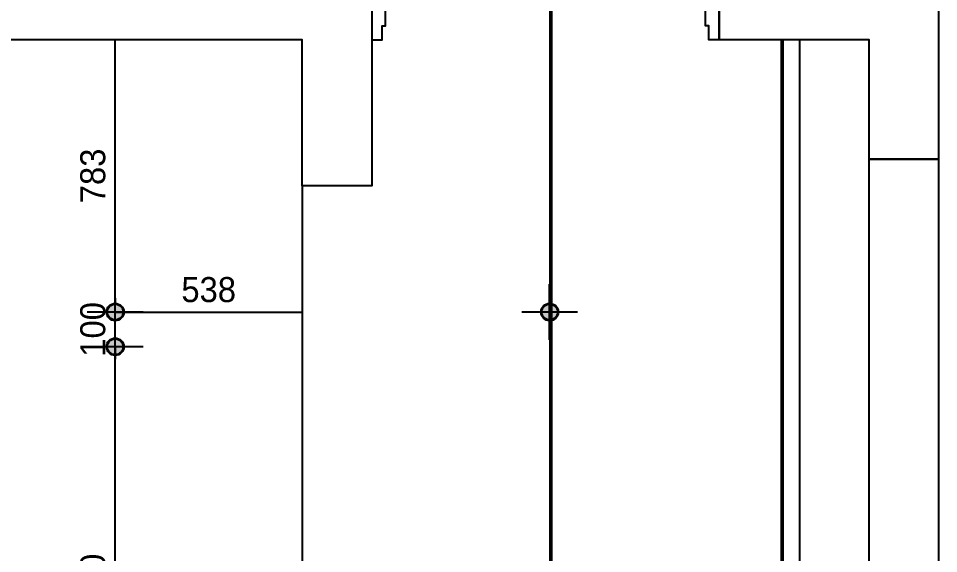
# Model space of a CAD drawing. Header units: millimetres. Extents: x -7413 to 64677, y 6112 to 38711.
# Drawn here: x 53884 to 56531, y 14338 to 15878 of the extents above; entities that cross this region are included whole.
import ezdxf

# ---------------------------------------------------------------- set-up
doc = ezdxf.new("R2010")
doc.units = ezdxf.units.MM
doc.header["$LTSCALE"] = 100
doc.linetypes.add('HID', pattern=[2.3, 1.5, -0.8])
doc.layers.get('Defpoints').update_dxf_attribs({"color": 139})
for name, color, linetype in [('06-LIGHT', 4, 'Continuous'), ('CEIL-LIGHT', 7, 'Continuous'), ('CO-DO-FR', 7, 'Continuous'), ('RC-LIGHT', 7, 'Continuous'), ('내부벽체선', 3, 'Continuous'), ('외곽선', 2, 'Continuous'), ('외부벽체선', 2, 'Continuous'), ('창호', 4, 'Continuous'), ('치수선', 1, 'Continuous')]:
    doc.layers.add(name, color=color, linetype=linetype)
doc.styles.add('YOURNAME', font='Dotum.ttf')
doc.dimstyles.new('40', dxfattribs={"dimscale": 40, "dimtxt": 1.8, "dimasz": 0.9, "dimexe": 0.5, "dimexo": 1, "dimgap": 0.7, "dimtad": 1, "dimdec": 0, "dimzin": 0, "dimdsep": 46, "dimtxsty": 'YOURNAME', "dimblk": 'NONE', "dimcen": 0, "dimclrd": 1, "dimclre": 1, "dimclrt": 7, "dimadec": 0, "dimazin": 0, "dimtfac": 1, "dimtdec": 0, "dimtix": 1, "dimtmove": 2, "dimatfit": 3, "dimldrblk": 'NONE', "dimfxl": 1, "dimtolj": 1, "dimtzin": 0, "dimarcsym": 0})

# ---------------------------------------------------------------- blocks, each defined once
blk = doc.blocks.new('평면도')
at = {"layer": 'CO-DO-FR'}
for points in [[(17860.1, 11202.9), (17660.1, 11202.9), (17660.1, 11172.9), (17700.1, 11172.9), (17700.1, 11162.9), (17820.1, 11162.9), (17820.1, 11172.9), (17860.1, 11172.9), (17860.1, 11202.9)], [(17860.1, 10202.9), (17660.1, 10202.9), (17660.1, 10232.9), (17700.1, 10232.9), (17700.1, 10242.9), (17820.1, 10242.9), (17820.1, 10232.9), (17860.1, 10232.9), (17860.1, 10202.9)]]:
    blk.add_lwpolyline(points, close=True, dxfattribs=at)
at = {"layer": '외곽선'}
for points in [[(17860.1, 14978.9), (17860.1, 11402.9), (18160.1, 11402.9), (18160.1, 11202.9), (17240.1, 11202.9), (17240.1, 11402.9), (17660.1, 11402.9), (17660.1, 14978.9), (17860.1, 14978.9)], [(17317.1, 9771.9), (17660.1, 9771.9), (17660.1, 10202.9), (17860.1, 10202.9), (17860.1, 10021.9), (18160.1, 10021.9), (18160.1, 9821.9), (17860.1, 9821.9), (17860.1, 9571.9), (17317.1, 9571.9), (17317.1, 9771.9)]]:
    blk.add_lwpolyline(points, dxfattribs=at)
at = {"layer": '외부벽체선'}
blk.add_line((17860.1, 10202.9), (17660.1, 10202.9), dxfattribs=at)
at = {"layer": '창호'}
blk.add_lwpolyline([(13754.1, 9771.9), (17317.1, 9771.9), (17317.1, 9571.9), (13754.1, 9571.9)], close=True, dxfattribs=at)
blk = doc.blocks.new('천정도')
at = {"layer": '치수선', "rotation": 90}
blk.add_blockref('평면도', (93446.5, -1967.3), dxfattribs=at)
blk = doc.blocks.new('1')
at = {"linetype": 'Continuous'}
h = blk.add_hatch(color=4, dxfattribs=at)
h.dxf.hatch_style = 1
edge = h.paths.add_edge_path()
edge.add_arc((11539653.5, -14273503.8), 37.5, 0, 360)
at = {"color": 1, "linetype": 'Continuous'}
for p, q in [((11539653.5, -14273637.1), (11539653.5, -14273370.5)), ((11539520.2, -14273503.8), (11539786.8, -14273503.8))]:
    blk.add_line(p, q, dxfattribs=at)
at = {"color": 4, "linetype": 'Continuous'}
for radius in [41.5, 37.5]:
    blk.add_circle((11539653.5, -14273503.8), radius, dxfattribs=at)
blk = doc.blocks.new('*D165')
at = {"layer": 'Defpoints', "color": 0, "transparency": 16777216}
for p in [(54162.5, 14933.1), (54162.5, 14933.1), (54162.5, 13533.1)]:
    blk.add_point(p, dxfattribs=at)
at = {"layer": '치수선', "color": 1, "lineweight": -2, "transparency": 16777216}
for p, q in [((54162.5, 13533.1), (54162.5, 14933.1)), ((54202.5, 14933.1), (54182.5, 14933.1)), ((54202.5, 13533.1), (54182.5, 13533.1))]:
    blk.add_line(p, q, dxfattribs=at)
at = {"layer": '치수선', "color": 7, "transparency": 16777216, "insert": (54098.4, 14233.1), "char_height": 72, "attachment_point": 5, "rotation": 90, "style": 'YOURNAME'}
blk.add_mtext('\\A1;1400', dxfattribs=at)
blk = doc.blocks.new('_None')
blk = doc.blocks.new('*D166')
at = {"layer": 'Defpoints', "color": 0, "transparency": 16777216}
for p in [(54162.5, 15033.1), (54162.5, 15033.1), (54162.5, 14933.1)]:
    blk.add_point(p, dxfattribs=at)
at = {"layer": '치수선', "color": 1, "lineweight": -2, "transparency": 16777216}
for p, q in [((54162.5, 15033.1), (54162.5, 15069.1)), ((54162.5, 14933.1), (54162.5, 15033.1)), ((54202.5, 15033.1), (54182.5, 15033.1)), ((54162.5, 14933.1), (54162.5, 14897.1)), ((54202.5, 14933.1), (54182.5, 14933.1))]:
    blk.add_line(p, q, dxfattribs=at)
at = {"layer": '치수선', "color": 7, "transparency": 16777216, "insert": (54098.4, 14983.1), "char_height": 72, "attachment_point": 5, "rotation": 90, "style": 'YOURNAME'}
blk.add_mtext('\\A1;100', dxfattribs=at)
blk = doc.blocks.new('*D167')
at = {"layer": 'Defpoints', "color": 0, "transparency": 16777216}
for p in [(54162.5, 15816.1), (54162.5, 15816.1), (54162.5, 15033.1)]:
    blk.add_point(p, dxfattribs=at)
at = {"layer": '치수선', "color": 1, "lineweight": -2, "transparency": 16777216}
for p, q in [((54162.5, 15033.1), (54162.5, 15816.1)), ((54202.5, 15816.1), (54182.5, 15816.1)), ((54202.5, 15033.1), (54182.5, 15033.1))]:
    blk.add_line(p, q, dxfattribs=at)
at = {"layer": '치수선', "color": 7, "transparency": 16777216, "insert": (54098.4, 15424.6), "char_height": 72, "attachment_point": 5, "rotation": 90, "style": 'YOURNAME'}
blk.add_mtext('\\A1;783', dxfattribs=at)
blk = doc.blocks.new('*D172')
at = {"layer": 'Defpoints', "color": 0, "transparency": 16777216}
for p in [(54162.5, 15033.1), (54700.5, 15033.1), (54700.5, 15033.1)]:
    blk.add_point(p, dxfattribs=at)
at = {"layer": '치수선', "color": 1, "lineweight": -2, "transparency": 16777216}
for p, q in [((54162.5, 15073.1), (54162.5, 15053.1)), ((54700.5, 15073.1), (54700.5, 15053.1)), ((54162.5, 15033.1), (54700.5, 15033.1))]:
    blk.add_line(p, q, dxfattribs=at)
at = {"layer": '치수선', "color": 7, "transparency": 16777216, "insert": (54431.5, 15097.1), "char_height": 72, "attachment_point": 5, "style": 'YOURNAME'}
blk.add_mtext('\\A1;538', dxfattribs=at)

msp = doc.modelspace()

# ---------------------------------------------------------------- linework, layer by layer
at = {"layer": '06-LIGHT', "color": 10, "linetype": 'HID', "const_width": 10}
for points in [[(55416, 13533.1), (55416, 16144.3), (54150.5, 16144.3), (54150.5, 18450.8), (49325.8, 18450.8), (49325.8, 17862.6), (44798, 17862.6), (44798, 13707.9), (45137.6, 13707.9), (45137.6, 12926)], [(56081.5, 15816.1), (56081.5, 11760.1)]]:
    msp.add_lwpolyline(points, dxfattribs=at)
at = {"layer": 'CEIL-LIGHT'}
msp.add_line((54700.5, 15396.1), (54700.5, 11760.1), dxfattribs=at)
msp.add_lwpolyline([(56331.5, 15816.1), (56131.5, 15816.1), (56131.5, 11760.1), (56331.5, 11760.1)], dxfattribs=at)

# ---------------------------------------------------------------- block references
at = {"layer": 'RC-LIGHT', "xscale": 0.6024096385271789, "yscale": 0.6024096385271789, "zscale": 0.6024096385271789, "rotation": 89.99999999999999}
for p in [(-8544333.8, -6936565.4), (-8543083.8, -6936565.4), (-8544333.8, -6936665.4)]:
    msp.add_blockref('1', p, dxfattribs=at)
at = {"layer": '내부벽체선'}
msp.add_blockref('천정도', (-27343.1, 123.2), dxfattribs=at)

# ---------------------------------------------------------------- dimensions: what is measured, and where the dimension line sits
at = {"layer": '치수선'}
for base, p1, p2, picture, middle in [((54162.5, 15816.1), (54162.5, 15033.1), (54162.5, 15816.1), '*D167', (54098.4, 15424.6)), ((54162.5, 15033.1), (54162.5, 14933.1), (54162.5, 15033.1), '*D166', (54098.4, 14983.1)), ((54162.5, 14933.1), (54162.5, 13533.1), (54162.5, 14933.1), '*D165', (54098.4, 14233.1))]:
    dim = msp.add_linear_dim(base=base, p1=p1, p2=p2, angle=90, dimstyle='40', dxfattribs=at)
    dim.commit()
    dim.dimension.update_dxf_attribs({"geometry": picture, "text_midpoint": middle})
dim = msp.add_linear_dim(base=(54700.5, 15033.1), p1=(54162.5, 15033.1), p2=(54700.5, 15033.1), dimstyle='40', dxfattribs=at)
dim.commit()
dim.dimension.update_dxf_attribs({"geometry": '*D172', "text_midpoint": (54431.5, 15097.1)})

doc.saveas('drawing.dxf')
